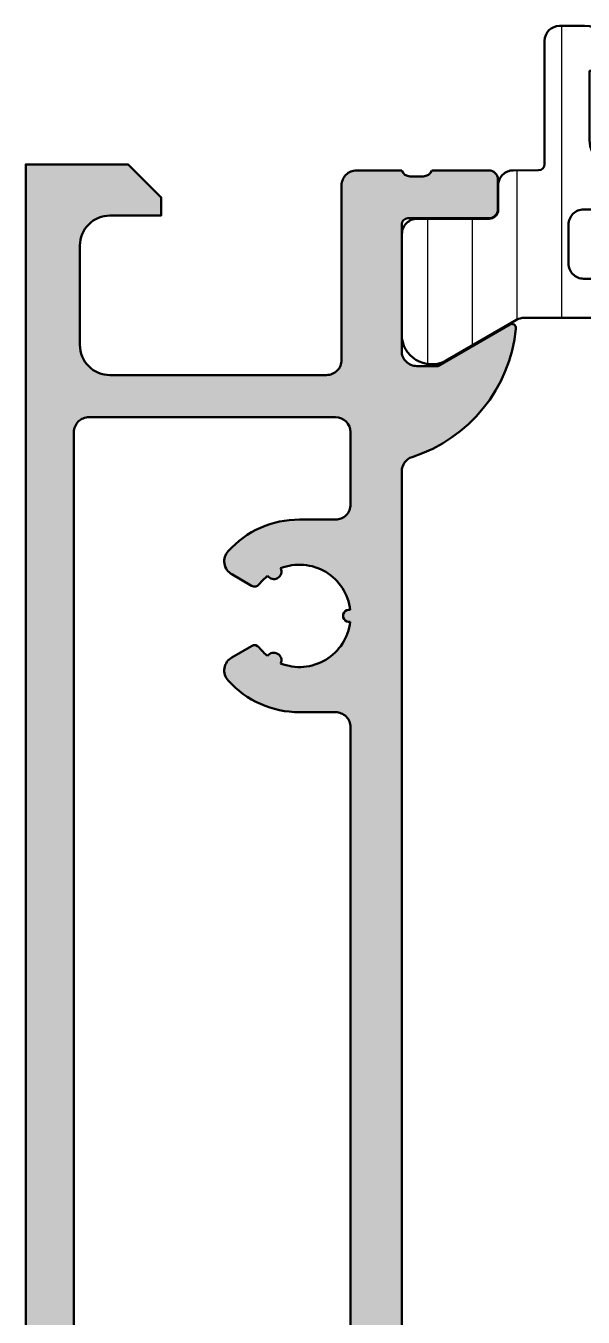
# Model space of a CAD drawing. Extents: x 0 to 230, y -81 to 5.
# Drawn here: x 0 to 18.54, y -38.3 to 4.6 of the extents above; entities that cross this region are included whole.
import ezdxf

# ---------------------------------------------------------------- set-up
doc = ezdxf.new("R2010")
doc.units = 0
for name, color, linetype, lineweight in [('0S-Alu contour', 7, 'Continuous', 50), ('0S-Alu hatch', 252, 'Continuous', 25), ('0S-Plastic contour', 254, 'Continuous', 50), ('0S-Plastic hatch', 253, 'Continuous', 25)]:
    doc.layers.add(name, color=color, linetype=linetype, lineweight=lineweight)

# ---------------------------------------------------------------- blocks, each defined once
blk = doc.blocks.new('485100__114B8A7C_1F77_4876_82D3_BE794060619B_')
at = {"layer": '0S-Alu hatch'}
h = blk.add_hatch(color=256, dxfattribs=at)
edge = h.paths.add_edge_path()
edge.add_ellipse((13.21715728752521, -0.0999999999996078), major_axis=(-0.3000000000002932, 0), ratio=1, start_angle=90.0000000000349, end_angle=160.5287793654555, ccw=False)
edge.add_line((13.2171572875254, -0.3999999999999034), (12.78284271247464, -0.3999999999999744))
edge.add_ellipse((12.78284271247453, -0.1000000000000625), major_axis=(-0.2999999999999119, 0), ratio=1, start_angle=19.471220634481483, end_angle=90.00000000002069, ccw=False)
edge.add_line((12.50000000000002, -0.1999999999999716), (11.00000000000001, -0.1999999999999858))
edge.add_arc((10.99999999999999, -0.699999999999929), 0.4999999999999432, 89.99999999999736, 180)
edge.add_line((10.50000000000005, -0.699999999999929), (10.50000000000001, -6.499999999999997))
edge.add_ellipse((10.00000000000007, -6.500000000000054), major_axis=(-0.499999999999945, 0), ratio=1, start_angle=89.99999999999369, end_angle=180, ccw=False)
edge.add_line((10.00000000000001, -6.999999999999997), (2.800000000000014, -6.999999999999983))
edge.add_ellipse((2.799999999999993, -5.999999999999997), major_axis=(-0.9999999999999857, 0), ratio=1, start_angle=0, end_angle=90.0000000000012, ccw=False)
edge.add_line((1.800000000000007, -6.000000000000011), (1.800000000000015, -2.699999999999971))
edge.add_ellipse((2.799999999999967, -2.699999999999957), major_axis=(-0.9999999999999521, 0), ratio=1, start_angle=269.99999999999767, end_angle=360, ccw=False)
edge.add_line((2.800000000000008, -1.7), (4.500000000000015, -1.7))
edge.add_line((4.500000000000015, -1.7), (4.500000000000015, -1.099999999999991))
edge.add_line((4.500000000000015, -1.099999999999991), (3.400000000000014, 2.9e-15))
edge.add_line((3.400000000000014, 2.9e-15), (1.51e-14, 2.8e-15))
edge.add_line((1.51e-14, 2.8e-15), (1e-16, -80.7))
edge.add_arc((0.499999999999999, -80.7), 0.4999999999999989, 180, 270.0000000000002)
edge.add_line((0.5000000000000007, -81.2), (11.5, -81.2))
edge.add_arc((11.5, -80.7), 0.5000000000000011, 270.0000000000002, 360)
edge.add_line((12, -80.7), (12, -80))
edge.add_line((12, -80), (12.5, -80))
edge.add_ellipse((12.78284271247462, -80.10000000000001), major_axis=(-0.3000000000000029, 0), ratio=1, start_angle=270, end_angle=340.52877936550794, ccw=False)
edge.add_line((12.78284271247462, -79.8), (13.21715728752538, -79.8))
edge.add_ellipse((13.2171572875254, -80.09999999999998), major_axis=(-0.2999999999999783, 0), ratio=1, start_angle=199.4712206344881, end_angle=270.00000000000273, ccw=False)
edge.add_line((13.5, -80), (15.39999999999996, -80))
edge.add_arc((15.39999999999996, -79.69999999999996), 0.3000000000000429, 270, 360)
edge.add_line((15.7, -79.69999999999996), (15.7, -78.71000000000004))
edge.add_arc((15.39999999999997, -78.71000000000004), 0.3000000000000238, 0, 90.00000000000237)
edge.add_line((15.39999999999996, -78.41000000000001), (12.7, -78.41))
edge.add_ellipse((12.70000000000001, -78.21), major_axis=(-0.2000000000000024, 0), ratio=1, start_angle=0, end_angle=89.9999999999979, ccw=False)
edge.add_line((12.5, -78.21), (12.5, -74.00000000000001))
edge.add_ellipse((13.00000000000001, -74.00000000000003), major_axis=(-0.5000000000000071, 0), ratio=1, start_angle=270.0000000000008, end_angle=360, ccw=False)
edge.add_line((13, -73.50000000000001), (13.7, -73.50000000000001))
edge.add_line((13.7, -73.50000000000001), (16.09282032302755, -74.88149545762236))
edge.add_arc((16.1618802153517, -74.76188021535171), 0.1381197846482984, 239.9999999999975, 365.6225775507953)
edge.add_arc((11.32339113815221, -75.23822324117378), 4.999999999999982, 5.622577550793327, 72.25158364392998)
edge.add_ellipse((13.00000000000005, -69.99999999999999), major_axis=(-0.5000000000000281, 0), ratio=1, start_angle=0, end_angle=72.25158364392553, ccw=False)
edge.add_line((12.50000000000002, -69.99999999999999), (12.50000000000001, -10.19999999999997))
edge.add_ellipse((13.00000000000013, -10.20000000000008), major_axis=(-0.5000000000001174, 0), ratio=1, start_angle=287.7484163560789, end_angle=360, ccw=False)
edge.add_arc((11.32339113815236, -4.961776758826315), 4.999999999999834, 287.7484163560689, 354.3774224492078)
edge.add_arc((16.16188021535177, -5.438119784648248), 0.1381197846482487, 354.3774224491905, 480.0000000000249)
edge.add_line((16.0928203230276, -5.318504542377664), (13.70000000000001, -6.699999999999985))
edge.add_line((13.70000000000001, -6.699999999999985), (13.00000000000001, -6.699999999999985))
edge.add_ellipse((12.99999999999999, -6.199999999999985), major_axis=(-0.5, 0), ratio=1, start_angle=0, end_angle=90.00000000000199, ccw=False)
edge.add_line((12.49999999999999, -6.199999999999985), (12.50000000000001, -1.989999999999978))
edge.add_ellipse((12.70000000000002, -1.990000000000034), major_axis=(-0.2000000000000028, 0), ratio=1, start_angle=270.00000000000256, end_angle=360, ccw=False)
edge.add_line((12.70000000000001, -1.790000000000031), (15.39999999999998, -1.789999999999989))
edge.add_arc((15.39999999999994, -1.489999999999906), 0.3000000000000824, 270.0000000000068, 360)
edge.add_line((15.70000000000002, -1.489999999999906), (15.70000000000002, -0.5000000000000256))
edge.add_arc((15.39999999999989, -0.500000000000054), 0.300000000000125, 0, 89.99999999998406)
edge.add_line((15.39999999999998, -0.1999999999999289), (13.50000000000001, -0.1999999999999716))
edge = h.paths.add_edge_path()
edge.add_ellipse((2.099999999999998, -79.10000000000001), major_axis=(-0.4999999999999984, 0), ratio=1, start_angle=0, end_angle=90.00000000000011, ccw=False)
edge.add_line((1.6, -79.10000000000001), (1.600000000000022, -8.899999999999977))
edge.add_ellipse((2.099999999999959, -8.899999999999903), major_axis=(-0.4999999999999377, 0), ratio=1, start_angle=269.99999999999284, end_angle=360, ccw=False)
edge.add_line((2.100000000000022, -8.399999999999986), (10.30000000000001, -8.399999999999986))
edge.add_ellipse((10.29999999999998, -8.900000000000016), major_axis=(-0.5000000000000285, 0), ratio=1, start_angle=180, end_angle=269.9999999999959, ccw=False)
edge.add_line((10.8, -8.900000000000016), (10.80000000000001, -11.29999999999999))
edge.add_ellipse((10.30000000000007, -11.30000000000006), major_axis=(-0.4999999999999414, 0), ratio=1, start_angle=89.99999999999329, end_angle=180, ccw=False)
edge.add_line((10.30000000000001, -11.80000000000001), (9.100000000000014, -11.79999999999999))
edge.add_arc((9.099999999999955, -14.99999999999975), 3.199999999999784, 89.99999999999896, 137.7945535962703)
edge.add_arc((7.100000000000019, -13.18616428527828), 0.499999999999991, 137.79455359627, 239.9999999999996)
edge.add_line((6.85000000000002, -13.61917698717048), (7.506767464358823, -13.99836185951305))
edge.add_arc((7.60676746435883, -13.82515677875615), 0.2000000000000043, 240, 321.8050930654696)
edge.add_ellipse((9.100000003569752, -15.00000000369375), major_axis=(-1.700000005136818, 0), ratio=1, start_angle=308.43346097456447, end_angle=321.80509304202775, ccw=False)
edge.add_arc((8.250000000000014, -13.52775681356648), 0.2500000000000156, 214.2167304732661, 385.7832695211539)
edge.add_ellipse((9.100000000000044, -14.99999999999997), major_axis=(-1.699999999999986, 0), ratio=1, start_angle=186.6284815277259, end_angle=291.5665390422964, ccw=False)
edge.add_arc((10.75000000000002, -15), 0.1999999999999928, 78.86146999422614, 281.1385300057684)
edge.add_ellipse((9.100000000000014, -15.00000000000008), major_axis=(-1.69999999999999, 0), ratio=1, start_angle=68.43346095770403, end_angle=173.3715184722763, ccw=False)
edge.add_arc((8.24999999999999, -16.47224318643355), 0.2500000000000029, 334.2167304788404, 505.7832695211383)
edge.add_ellipse((9.10000000632604, -14.99999999382313), major_axis=(-1.700000008841515, 0), ratio=1, start_angle=38.19490696630322, end_angle=51.56653900468848, ccw=False)
edge.add_arc((7.606767464358807, -16.17484322124384), 0.2000000000000047, 38.19490693452656, 119.9999999999947)
edge.add_line((7.506767464358821, -16.00163814048694), (6.850000000000013, -16.38082301282947))
edge.add_arc((7.100000000000036, -16.8138357147217), 0.5000000000000208, 120.0000000000019, 222.2054464037307)
edge.add_arc((9.100000000000117, -14.99999999999985), 3.200000000000137, 222.2054464037329, 269.9999999999982)
edge.add_line((9.100000000000016, -18.19999999999999), (10.30000000000001, -18.19999999999999))
edge.add_ellipse((10.30000000000004, -18.69999999999998), major_axis=(-0.4999999999999929, 0), ratio=1, start_angle=180, end_angle=270.00000000000284, ccw=False)
edge.add_line((10.80000000000003, -18.69999999999998), (10.8, -62.5))
edge.add_ellipse((10.29999999999998, -62.49999999999997), major_axis=(-0.5000000000000231, 0), ratio=1, start_angle=90.00000000000267, end_angle=180, ccw=False)
edge.add_line((10.3, -62.99999999999999), (9.100000000000003, -63))
edge.add_arc((9.099999999999929, -66.19999999999979), 3.199999999999802, 89.99999999999866, 137.7945535962693)
edge.add_arc((7.099999999999985, -64.38616428527828), 0.4999999999999939, 137.7945535962646, 240.0000000000015)
edge.add_line((6.850000000000005, -64.81917698717051), (7.506767464358814, -65.19836185951306))
edge.add_arc((7.606767464358808, -65.0251567787562), 0.1999999999999806, 239.9999999999972, 321.8050930654803)
edge.add_ellipse((9.099999999672775, -66.19999999966242), major_axis=(-1.699999999765205, 0), ratio=1, start_angle=308.43346095613765, end_angle=321.80509306759586, ccw=False)
edge.add_arc((8.250000000000007, -64.72775681356646), 0.25, 214.216730425588, 385.7832695211484)
edge.add_ellipse((9.100000000000028, -66.19999999999999), major_axis=(-1.699999999999989, 0), ratio=1, start_angle=186.6284815277267, end_angle=291.5665390422961, ccw=False)
edge.add_arc((10.75, -66.2), 0.2000000000000004, 78.86146999422444, 281.1385300057719)
edge.add_ellipse((9.1, -66.2), major_axis=(-1.700000000000004, 0), ratio=1, start_angle=68.43346095770488, end_angle=173.3715184722733, ccw=False)
edge.add_arc((8.25, -67.67224318643353), 0.2499999999999986, 334.2167304788521, 505.7832695211461)
edge.add_ellipse((9.099999999970496, -66.20000000002801), major_axis=(-1.699999999979652, 0), ratio=1, start_angle=38.19490693439889, end_angle=51.56653904248731, ccw=False)
edge.add_arc((7.606767464358817, -67.37484322124382), 0.19999999999999, 38.19490693452577, 120.0000000000009)
edge.add_line((7.506767464358814, -67.20163814048693), (6.850000000000002, -67.58082301282948))
edge.add_arc((7.100000000000001, -68.01383571472171), 0.5000000000000037, 119.9999999999996, 222.2054464037324)
edge.add_arc((9.099999999999953, -66.20000000000006), 3.199999999999937, 222.2054464037321, 270.0000000000009)
edge.add_line((9.100000000000003, -69.4), (10.3, -69.4))
edge.add_ellipse((10.3, -69.9), major_axis=(-0.5000000000000018, 0), ratio=1, start_angle=180, end_angle=269.9999999999994, ccw=False)
edge.add_line((10.8, -69.9), (10.8, -79.10000000000001))
edge.add_ellipse((10.3, -79.1), major_axis=(-0.5000000000000036, 0), ratio=1, start_angle=90.0000000000004, end_angle=180, ccw=False)
edge.add_line((10.3, -79.6), (2.099999999999999, -79.6))
at = {"layer": '0S-Alu contour', "color": 7}
for points in [[(2.800000000000008, -1.7), (4.500000000000015, -1.7), (4.500000000000015, -1.099999999999991), (3.400000000000014, 2.9e-15), (1.51e-14, 2.8e-15), (1e-16, -80.7)], [(12.50000000000002, -0.1999999999999716), (11.00000000000001, -0.1999999999999858)], [(13.2171572875254, -0.3999999999999034), (12.78284271247464, -0.3999999999999744)], [(15.39999999999998, -0.1999999999999289), (13.50000000000001, -0.1999999999999716)], [(10.50000000000005, -0.699999999999929), (10.50000000000001, -6.499999999999997)], [(15.70000000000002, -1.489999999999906), (15.70000000000002, -0.5000000000000256)], [(12.49999999999999, -6.199999999999985), (12.50000000000001, -1.989999999999978)], [(12.70000000000001, -1.790000000000031), (15.39999999999998, -1.789999999999989)], [(1.800000000000007, -6.000000000000011), (1.800000000000015, -2.699999999999971)], [(16.0928203230276, -5.318504542377664), (13.70000000000001, -6.699999999999985), (13.00000000000001, -6.699999999999985)], [(10.00000000000001, -6.999999999999997), (2.800000000000014, -6.999999999999983)], [(2.100000000000022, -8.399999999999986), (10.30000000000001, -8.399999999999986)], [(1.6, -79.10000000000001), (1.600000000000022, -8.899999999999977)], [(10.8, -8.900000000000016), (10.80000000000001, -11.29999999999999)], [(12.50000000000002, -69.99999999999999), (12.50000000000001, -10.19999999999997)], [(10.30000000000001, -11.80000000000001), (9.100000000000014, -11.79999999999999)], [(6.85000000000002, -13.61917698717048), (7.506767464358823, -13.99836185951305)], [(7.506767464358821, -16.00163814048694), (6.850000000000013, -16.38082301282947)], [(9.100000000000016, -18.19999999999999), (10.30000000000001, -18.19999999999999)], [(10.80000000000003, -18.69999999999998), (10.8, -62.5)]]:
    blk.add_lwpolyline(points, dxfattribs=at)
for centre, radius, start, end in [((10.99999999999999, -0.699999999999929), 0.4999999999999432, 89.99999999999736, 180), ((15.39999999999989, -0.500000000000054), 0.300000000000125, 0, 89.99999999998406), ((15.39999999999994, -1.489999999999906), 0.3000000000000824, 270.0000000000068, 0), ((11.32339113815236, -4.961776758826315), 4.999999999999834, 287.7484163560689, 354.3774224492078), ((16.16188021535177, -5.438119784648248), 0.1381197846482487, 354.3774224491905, 120.0000000000248), ((9.099999999999955, -14.99999999999975), 3.199999999999784, 89.99999999999896, 137.7945535962703), ((7.100000000000019, -13.18616428527828), 0.499999999999991, 137.79455359627, 239.9999999999996), ((8.250000000000014, -13.52775681356648), 0.2500000000000156, 214.2167304732661, 25.7832695211539), ((7.60676746435883, -13.82515677875615), 0.2000000000000043, 240, 321.8050930654696), ((10.75000000000002, -15), 0.1999999999999928, 78.86146999422614, 281.1385300057684), ((7.606767464358807, -16.17484322124384), 0.2000000000000047, 38.19490693452656, 119.9999999999947), ((8.24999999999999, -16.47224318643355), 0.2500000000000029, 334.2167304788404, 145.7832695211384), ((7.100000000000036, -16.8138357147217), 0.5000000000000208, 120.0000000000019, 222.2054464037307), ((9.100000000000117, -14.99999999999985), 3.200000000000137, 222.2054464037329, 269.9999999999982)]:
    blk.add_arc(centre, radius, start, end, dxfattribs=at)
at = {"layer": '0S-Alu contour', "color": 7, "extrusion": (0, 0, -1)}
for centre, radius, start, end in [((-12.78284271247453, -0.1000000000000625), 0.2999999999999119, 269.9999999999793, 340.5287793655185), ((-13.21715728752521, -0.0999999999996078), 0.3000000000002933, 199.4712206345446, 269.9999999999651), ((-2.799999999999967, -2.699999999999957), 0.9999999999999521, 0, 90.00000000000232), ((-12.70000000000002, -1.990000000000034), 0.2000000000000028, 0, 89.99999999999746), ((-2.799999999999993, -5.999999999999997), 0.9999999999999857, 269.9999999999988, 0), ((-12.99999999999999, -6.199999999999985), 0.5, 269.999999999998, 0), ((-10.00000000000007, -6.500000000000054), 0.499999999999945, 180, 270.0000000000063), ((-2.099999999999959, -8.899999999999903), 0.4999999999999377, 0, 90.00000000000718), ((-10.29999999999998, -8.900000000000016), 0.5000000000000285, 90.00000000000406, 180), ((-13.00000000000013, -10.20000000000008), 0.5000000000001174, 0, 72.25158364392108), ((-10.30000000000007, -11.30000000000006), 0.4999999999999414, 180, 270.0000000000067), ((-9.100000000000044, -14.99999999999997), 1.699999999999986, 68.43346095770355, 173.3715184722741), ((-9.100000003569752, -15.00000000369375), 1.700000005136818, 38.19490695797227, 51.56653902543555), ((-9.100000000000014, -15.00000000000008), 1.69999999999999, 186.6284815277238, 291.566539042296), ((-9.10000000632604, -14.99999999382313), 1.700000008841515, 308.4334609953115, 321.8050930336968), ((-10.30000000000004, -18.69999999999998), 0.4999999999999929, 89.99999999999714, 180)]:
    blk.add_arc(centre, radius, start, end, dxfattribs=at)
blk = doc.blocks.new('284019__4B1829DD_EE1B_4483_B548_9BC94DB42102___C4938473_758A_4FC6_8C9B_50A958DC922C_')
at = {"layer": '0S-Plastic hatch'}
h = blk.add_hatch(dxfattribs=at)
h.set_pattern_fill('ANSI31', color=256, scale=0.4680000000000001, angle=45, style=0)
h.set_pattern_definition([(90, (0, 0), (-1.4859, 0), [])])
edge = h.paths.add_edge_path()
edge.add_ellipse((25.45535542265096, 0.0041445071398158), major_axis=(-0.2041804127758331, 0), ratio=1, start_angle=0.48506106570721386, end_angle=88.8441310561937, ccw=False)
edge.add_line((25.25118232680776, 0.0024159542445858), (25.25118232680769, 4.102415954232884))
edge.add_arc((24.75118232680772, 4.102415954232855), 0.4999999999999681, 0, 89.99999999999797)
edge.add_line((24.75118232680774, 4.602415954232813), (23.92043310342007, 4.602415954232799))
edge.add_arc((23.92043310342014, 3.602415954232699), 1.000000000000099, 90.00000000000428, 164.9999999989171)
edge.add_line((22.95450727713587, 3.861234999353501), (22.7511823268077, 3.102415954232841))
edge.add_line((22.7511823268077, 3.102415954232841), (23.75118232680771, 3.102415954232855))
edge.add_line((23.75118232680771, 3.102415954232855), (23.75118232680774, 0.8024159542444406))
edge.add_ellipse((22.7470563541301, 0.804124988085536), major_axis=(-1.004127427074111, 0), ratio=1, start_angle=90.22985967848848, end_angle=179.9024820249152, ccw=False)
edge.add_line((22.75108470997729, -0.199994358482212), (19.75120635583362, -0.1999943584822404))
edge.add_ellipse((19.75530881100937, 0.8041251999656566), major_axis=(-1.004127938958013, 0), ratio=1, start_angle=0.09753001532408234, end_angle=89.7659122786867, ccw=False)
edge.add_line((18.75118232680774, 0.802415954244384), (18.7511823268077, 3.10241595423277))
edge.add_line((18.7511823268077, 3.10241595423277), (19.75118232680764, 3.102415954232912))
edge.add_line((19.75118232680764, 3.102415954232912), (19.54785737644938, 3.861234999353473))
edge.add_arc((18.58193155016572, 3.602415954232841), 0.9999999999994656, 15.00000000108248, 89.9999999999992)
edge.add_line((18.58193155016573, 4.602415954232315), (17.75118232680767, 4.60241595423277))
edge.add_arc((17.75118232680767, 4.10241595423277), 0.5, 90, 180)
edge.add_line((17.25118232680767, 4.10241595423277), (17.25118232680774, 0.0024159542443867))
edge.add_ellipse((17.05118232680773, 0.0024159542443868), major_axis=(-0.2000000000000135, 0), ratio=1, start_angle=90.0000000000091, end_angle=180, ccw=False)
edge.add_line((17.05118232680776, -0.1975840457556302), (16.21011008167988, -0.1989045907455534))
edge.add_arc((16.21008929247712, -0.6989019114113092), 0.4999973210979491, 89.99761772008023, 179.9982316841069)
edge.add_line((15.7100919716173, -0.6988864800267124), (15.71006334519914, -1.50921781284195))
edge.add_ellipse((15.41006334539595, -1.509206946607631), major_axis=(-0.2999999999999845, 0), ratio=1, start_angle=89.99792470211253, end_angle=179.9979247021016, ccw=False)
edge.add_line((15.41005247916162, -1.809206946410822), (13.01005410982312, -1.808788066198073))
edge.add_arc((13.01003335995325, -2.308784043213091), 0.499995977445579, 89.99762222093119, 179.9982271832751)
edge.add_line((12.51003738274701, -2.308768572593121), (12.50991073528296, -5.785310068399181))
edge.add_arc((13.49973396395939, -5.643035271484916), 0.999996070924495, 188.1795327540158, 302.7249408019532)
edge.add_line((14.04033841805387, -6.484307502143718), (16.32404301930896, -5.165920504356646))
edge.add_ellipse((16.5740273094108, -5.598942276083247), major_axis=(-0.5000000000869685, 0), ratio=1, start_angle=269.9979846098691, end_angle=299.9979212990256, ccw=False)
edge.add_line((16.57404489700755, -5.098942276305604), (50.92831365260695, -5.100028588737171))
edge.add_ellipse((50.92829501942041, -5.600028588501229), major_axis=(-0.5000000001112528, 0), ratio=1, start_angle=239.99792810642958, end_angle=269.9978647941045, ccw=False)
edge.add_line((51.17831067764274, -5.167024927136918), (53.46191976689154, -6.485577356594345))
edge.add_arc((54.00258516264207, -5.644344290374104), 0.9999960709244737, 237.2709086022732, 351.8163166502163)
edge.add_line((54.99239808211277, -5.786690791255847), (54.99252472957679, -2.310149295450014))
edge.add_arc((54.49252875256177, -2.310128545580139), 0.4999959774455861, 359.9976222209285, 449.9982271833)
edge.add_line((54.49254422318152, -1.810132568373899), (52.09254582979604, -1.810377588954733))
edge.add_ellipse((52.09255669603031, -1.51037758915157), major_axis=(-0.2999999999999543, 0), ratio=1, start_angle=-0.002075297898613826, end_angle=89.99792470212338, ccw=False)
edge.add_line((51.79255669622715, -1.510366722917166), (51.79258532264533, -0.7000353901022976))
edge.add_arc((51.29258800197955, -0.7000146008996183), 0.4999973210979775, 359.9976177199982, 449.9982316841407)
edge.add_line((51.29260343336384, -0.2000172800397706), (25.45123662381166, -0.1999943584821693))
edge = h.paths.add_edge_path()
edge.add_ellipse((27.40116997681371, -1.999465980711829), major_axis=(-0.500000002087618, 0), ratio=1, start_angle=179.998100897636, end_angle=269.99999979166216, ccw=False)
edge.add_line((27.90116997862667, -1.99948255350861), (27.90116997862669, -3.299476659774154))
edge.add_ellipse((27.40117361798337, -3.299480299133219), major_axis=(-0.4999963606565677, 0), ratio=1, start_angle=89.9995829574093, end_angle=180.0004170428646, ccw=False)
edge.add_line((27.40116997862669, -3.799476659776542), (18.55119134093662, -3.799476659776684))
edge.add_ellipse((18.55119134093144, -3.299461400987579), major_axis=(-0.5000152587890767, 0), ratio=1, start_angle=0, end_angle=90.00000000059322, ccw=False)
edge.add_line((18.05117608214236, -3.299461400987621), (18.05117608214236, -1.999450719835263))
edge.add_ellipse((18.55116082335329, -1.999450719835263), major_axis=(-0.4999847412109233, 0), ratio=1, start_angle=269.9999999994068, end_angle=360, ccw=False)
edge.add_line((18.55116082335846, -1.49946597862434), (27.4011699786318, -1.499465978624212))
edge = h.paths.add_edge_path()
edge.add_ellipse((40.10117608332645, -1.999465980770861), major_axis=(-0.5000000021572504, 0), ratio=1, start_angle=-89.99999978486949, end_angle=0.0018990893138948195, ccw=False)
edge.add_line((40.10117608144908, -1.499465978613611), (48.95116997793334, -1.49946597861354))
edge.add_ellipse((48.9511699761152, -1.999465980701199), major_axis=(-0.5000000020876642, 0), ratio=1, start_angle=179.998100897636, end_angle=269.9999997916552, ccw=False)
edge.add_line((49.4511699779282, -1.999482553497924), (49.45116997792823, -3.299476659765827))
edge.add_ellipse((48.95117361728484, -3.299480299122433), major_axis=(-0.4999963606566388, 0), ratio=1, start_angle=89.99958295741868, end_angle=180.0004170428646, ccw=False)
edge.add_line((48.95116997792825, -3.799476659765827), (40.10117608144393, -3.799476659765955))
edge.add_ellipse((40.1011724420872, -3.29948029912266), major_axis=(-0.4999963606565393, 0), ratio=1, start_angle=-0.000417042864683026, end_angle=90.00041704259752, ccw=False)
edge.add_line((39.60117608144391, -3.299476659765997), (39.60117608144386, -1.999482553451582))
edge = h.paths.add_edge_path()
edge.add_ellipse((38.10117608214241, -3.2994766597764), major_axis=(-0.4999999999999858, 0), ratio=1, start_angle=90.00000000059111, end_angle=180, ccw=False)
edge.add_line((38.10117608214758, -3.799476659776385), (29.4011699786267, -3.799476659776485))
edge.add_ellipse((29.40116997862671, -3.299476659776471), major_axis=(-0.5000000000000178, 0), ratio=1, start_angle=0, end_angle=89.9999999999979, ccw=False)
edge.add_line((28.9011699786267, -3.299476659776527), (28.90116997862667, -1.999465978624169))
edge.add_ellipse((29.40116997862669, -1.999465978624169), major_axis=(-0.5, 0), ratio=1, start_angle=269.99999999940684, end_angle=360, ccw=False)
edge.add_line((29.40116997863187, -1.499465978624169), (38.10117608214755, -1.499465978624041))
edge.add_ellipse((38.10117608214233, -1.99946597862407), major_axis=(-0.5000000000000285, 0), ratio=1, start_angle=180, end_angle=269.99999999940155, ccw=False)
edge.add_line((38.60117608214236, -1.99946597863443), (38.6011760821424, -3.2994766597764))
at = {"layer": '0S-Alu contour', "color": 7}
for points in [[(18.55116082335846, -1.49946597862434), (27.4011699786318, -1.499465978624212)], [(29.40116997863187, -1.499465978624169), (38.10117608214755, -1.499465978624041)], [(40.10117608144908, -1.499465978613611), (48.95116997793334, -1.49946597861354)], [(18.05117608214236, -3.299461400987621), (18.05117608214236, -1.999450719835263)], [(27.90116997862667, -1.99948255350861), (27.90116997862669, -3.299476659774154)], [(28.9011699786267, -3.299476659776527), (28.90116997862667, -1.999465978624169)], [(38.60117608214236, -1.99946597863443), (38.6011760821424, -3.2994766597764)], [(39.60117608144391, -3.299476659765997), (39.60117608144386, -1.999482553451582)], [(49.4511699779282, -1.999482553497924), (49.45116997792823, -3.299476659765827)], [(27.40116997862669, -3.799476659776542), (18.55119134093662, -3.799476659776684)], [(38.10117608214758, -3.799476659776385), (29.4011699786267, -3.799476659776485)], [(48.95116997792825, -3.799476659765827), (40.10117608144393, -3.799476659765955)]]:
    blk.add_lwpolyline(points, dxfattribs=at)
at = {"layer": '0S-Alu contour', "color": 7, "extrusion": (1e-16, 0, -1)}
for centre, radius, start, end in [((-18.55116082335329, -1.999450719835263), 0.4999847412109233, 0, 90.00000000059319), ((-27.40116997681371, -1.999465980711829), 0.500000002087618, 90.00000020833784, 180.0018991023641), ((-29.40116997862669, -1.999465978624169), 0.5, 0, 90.00000000059316), ((-38.10117608214233, -1.99946597862407), 0.5000000000000285, 90.00000000059848, 180), ((-40.10117608332645, -1.999465980770861), 0.5000000021572504, 359.9981009106861, 89.99999978486952), ((-48.9511699761152, -1.999465980701199), 0.5000000020876642, 90.00000020834477, 180.0018991023641), ((-18.55119134093144, -3.299461400987579), 0.5000152587890767, 269.9999999994068, 0), ((-27.40117361798337, -3.299480299133219), 0.4999963606565677, 179.9995829571354, 270.0004170425907), ((-29.40116997862671, -3.299476659776471), 0.5000000000000178, 270.0000000000021, 0), ((-38.10117608214241, -3.2994766597764), 0.4999999999999858, 180, 269.9999999994089), ((-40.1011724420872, -3.29948029912266), 0.4999963606565393, 269.9995829574025, 0.0004170428646345), ((-48.95117361728484, -3.299480299122433), 0.4999963606566388, 179.9995829571354, 270.0004170425813)]:
    blk.add_arc(centre, radius, start, end, dxfattribs=at)
at = {"layer": '0S-Plastic contour', "color": 7}
for points in [[(18.58193155016573, 4.602415954232315), (17.75118232680767, 4.60241595423277)], [(24.75118232680774, 4.602415954232813), (23.92043310342007, 4.602415954232799)], [(17.25118232680767, 4.10241595423277), (17.25118232680774, 0.0024159542443867)], [(18.75118232680774, 0.802415954244384), (18.7511823268077, 3.10241595423277), (19.75118232680764, 3.102415954232912), (19.54785737644938, 3.861234999353473)], [(22.95450727713587, 3.861234999353501), (22.7511823268077, 3.102415954232841), (23.75118232680771, 3.102415954232855), (23.75118232680774, 0.8024159542444406)], [(25.25118232680776, 0.0024159542445858), (25.25118232680769, 4.102415954232884)], [(17.05118232680776, -0.1975840457556302), (16.21011008167988, -0.1989045907455534)], [(22.75108470997729, -0.199994358482212), (19.75120635583362, -0.1999943584822404)], [(51.29260343336384, -0.2000172800397706), (25.45123662381166, -0.1999943584821693)], [(15.7100919716173, -0.6988864800267124), (15.71006334519914, -1.50921781284195)], [(51.79255669622715, -1.510366722917166), (51.79258532264533, -0.7000353901022976)], [(15.41005247916162, -1.809206946410822), (13.01005410982312, -1.808788066198073)], [(54.49254422318152, -1.810132568373899), (52.09254582979604, -1.810377588954733)], [(12.51003738274701, -2.308768572593121), (12.50991073528296, -5.785310068399181)], [(54.99239808211277, -5.786690791255847), (54.99252472957679, -2.310149295450014)], [(16.57404489700755, -5.098942276305604), (50.92831365260695, -5.100028588737171)], [(14.04033841805387, -6.484307502143718), (16.32404301930896, -5.165920504356646)], [(51.17831067764274, -5.167024927136918), (53.46191976689154, -6.485577356594345)]]:
    blk.add_lwpolyline(points, dxfattribs=at)
for centre, radius, start, end in [((17.75118232680767, 4.10241595423277), 0.5, 90, 180), ((18.58193155016572, 3.602415954232841), 0.9999999999994656, 15.00000000108248, 89.9999999999992), ((23.92043310342014, 3.602415954232699), 1.000000000000099, 90.00000000000428, 164.9999999989171), ((24.75118232680772, 4.102415954232855), 0.4999999999999681, 0, 89.99999999999797), ((16.21008929247712, -0.6989019114113092), 0.4999973210979491, 89.99761772008023, 179.9982316841069), ((51.29258800197955, -0.7000146008996183), 0.4999973210979775, 359.9976177199982, 89.99823168414073), ((13.01003335995325, -2.308784043213091), 0.499995977445579, 89.99762222093119, 179.9982271832751), ((54.49252875256177, -2.310128545580139), 0.4999959774455861, 359.9976222209285, 89.99822718330007), ((13.49973396395939, -5.643035271484916), 0.999996070924495, 188.1795327540158, 302.7249408019532), ((54.00258516264207, -5.644344290374104), 0.9999960709244737, 237.2709086022732, 351.8163166502163)]:
    blk.add_arc(centre, radius, start, end, dxfattribs=at)
at = {"layer": '0S-Plastic contour', "color": 7, "extrusion": (1e-16, 0, -1)}
for centre, radius, start, end in [((-19.75530881100937, 0.8041251999656566), 1.004127938958013, 270.2340877213133, 359.9024699846759), ((-22.7470563541301, 0.804124988085536), 1.004127427074111, 180.0975179750849, 269.7701403215115), ((-17.05118232680773, 0.0024159542443868), 0.2000000000000135, 180, 269.9999999999909), ((-25.45535542265096, 0.0041445071398158), 0.2041804127758331, 271.1558689438064, 359.5149389342928), ((-15.41006334539595, -1.509206946607631), 0.2999999999999845, 180.0020752978985, 270.0020752978875), ((-52.09255669603031, -1.51037758915157), 0.2999999999999543, 270.0020752978766, 0.0020752978985596), ((-16.5740273094108, -5.598942276083247), 0.5000000000869685, 60.0020787009744, 90.00201539013092), ((-50.92829501942041, -5.600028588501229), 0.5000000001112528, 90.00213520589551, 120.0020718935704)]:
    blk.add_arc(centre, radius, start, end, dxfattribs=at)
blk = doc.blocks.new('486200__05EC100A_BFE0_4BE9_B53B_479B33FDE27C_')
at = {"layer": '0S-Alu contour', "color": 7}
blk.add_blockref('485100__114B8A7C_1F77_4876_82D3_BE794060619B_', (0, 0), dxfattribs=at)
at = {"layer": '0S-Plastic contour', "color": 7}
blk.add_blockref('284019__4B1829DD_EE1B_4483_B548_9BC94DB42102___C4938473_758A_4FC6_8C9B_50A958DC922C_', (0, 0), dxfattribs=at)

msp = doc.modelspace()

# ---------------------------------------------------------------- block references
at = {"layer": '0S-Alu contour', "color": 7}
msp.add_blockref('486200__05EC100A_BFE0_4BE9_B53B_479B33FDE27C_', (0, 0), dxfattribs=at)

doc.saveas('drawing.dxf')
